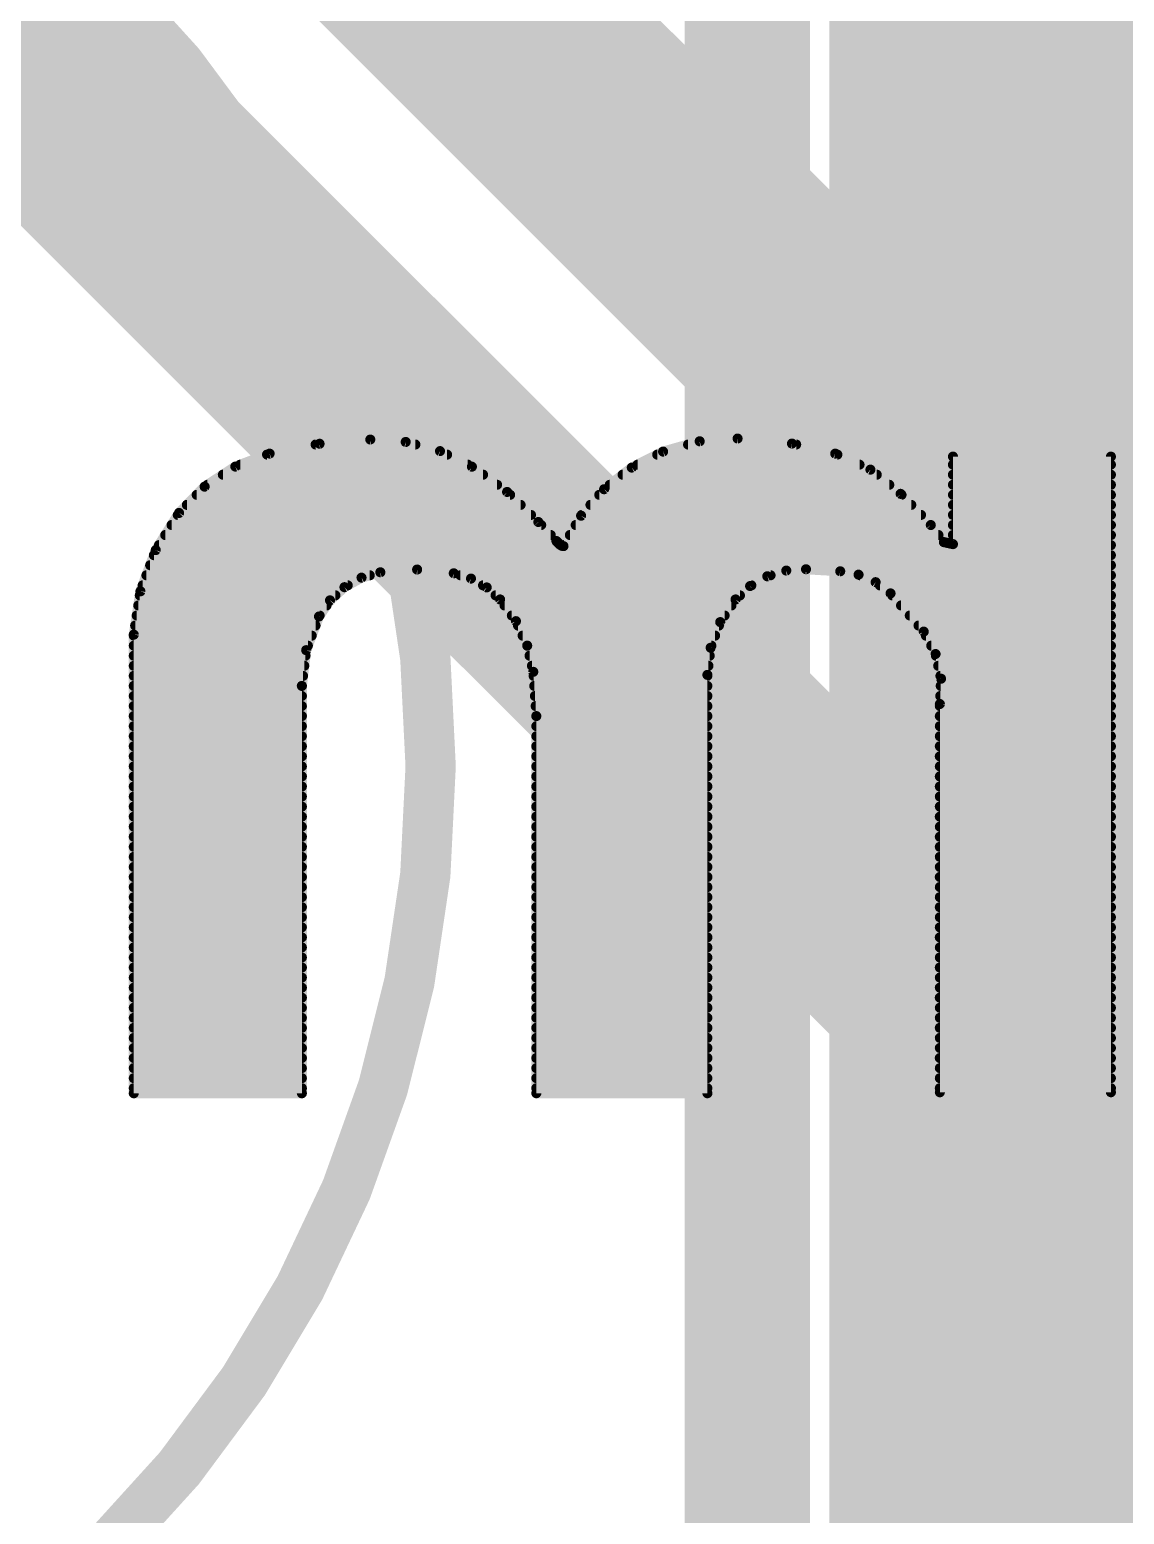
# Model space of a CAD drawing. Extents: x -25 to 82, y -12 to 21.
# Drawn here: x 17.022 to 19.785, y 8.271 to 12.021 of the extents above; entities that cross this region are included whole.
import ezdxf

# ---------------------------------------------------------------- set-up
doc = ezdxf.new("R2010")
doc.units = 0
for name, color, linetype in [('16', 132, 'CONTINUOUS'), ('22', 53, 'CONTINUOUS'), ('39', 12, 'CONTINUOUS'), ('51', 53, 'CONTINUOUS')]:
    doc.layers.add(name, color=color, linetype=linetype)

# ---------------------------------------------------------------- blocks, each defined once
blk = doc.blocks.new('RECT')
blk.add_solid([(-0.5, -0.5), (0.5, -0.5), (-0.5, 0.5), (0.5, 0.5)])

msp = doc.modelspace()

# ---------------------------------------------------------------- linework, layer by layer
at = {"layer": '16', "const_width": 0.6096}
for points in [[(15.494, 16.129), (20.066, 11.557)], [(14.986, 15.24), (22.479, 7.747)], [(14.605, 14.351), (21.463, 7.493)], [(20.066, 11.557), (29.083, 11.557)]]:
    msp.add_lwpolyline(points, dxfattribs=at)
at = {"layer": '16', "const_width": 0.3048}
msp.add_lwpolyline([(20.066, 11.7094, 1), (20.066, 11.4046)], format="xyb", dxfattribs=at)
at = {"layer": '22', "const_width": 0.0254}
for points in [[(17.7536, 10.9748), (17.6276, 10.9499)], [(17.8816, 10.9855), (17.7536, 10.9748)], [(17.971, 10.9794), (17.8816, 10.9855)], [(18.0576, 10.9562), (17.971, 10.9794)], [(18.713, 10.9811), (18.6207, 10.955)], [(18.8087, 10.988), (18.713, 10.9811)], [(18.9459, 10.9753), (18.8087, 10.988)], [(19.0551, 10.9499), (18.9459, 10.9753)], [(17.6276, 10.9499), (17.541, 10.9172)], [(17.621, 10.9474), (18.0756, 10.9474)], [(17.7436, 10.9728), (17.9955, 10.9728)], [(18.1381, 10.9169), (18.0576, 10.9562)], [(18.6207, 10.955), (18.5417, 10.9147)], [(18.6058, 10.9474), (19.0606, 10.9474)], [(18.6838, 10.9728), (18.9566, 10.9728)], [(19.144, 10.9095), (19.0551, 10.9499)], [(19.751, 10.9423), (19.3523, 10.9423)], [(19.3523, 10.9423), (19.3523, 10.7213)], [(19.751, 9.337), (19.751, 10.9423)], [(17.541, 10.9172), (17.4635, 10.8665)], [(17.5536, 10.922), (18.1277, 10.922)], [(18.227, 10.8531), (18.1381, 10.9169)], [(18.5417, 10.9147), (18.4718, 10.86)], [(18.5561, 10.922), (19.1165, 10.922)], [(19.2202, 10.8483), (19.144, 10.9095)], [(19.3523, 10.922), (19.751, 10.922)], [(17.4635, 10.8665), (17.399, 10.8001)], [(17.4707, 10.8712), (18.2018, 10.8712)], [(17.5095, 10.8966), (18.1664, 10.8966)], [(18.4861, 10.8712), (19.1917, 10.8712)], [(18.5186, 10.8966), (19.1601, 10.8966)], [(19.3523, 10.8966), (19.751, 10.8966)], [(19.3523, 10.8712), (19.751, 10.8712)], [(17.4434, 10.8458), (18.2346, 10.8458)], [(18.3058, 10.7772), (18.227, 10.8531)], [(18.4718, 10.86), (18.4137, 10.7931)], [(18.4595, 10.8458), (19.2226, 10.8458)], [(19.2964, 10.7696), (19.2202, 10.8483)], [(19.3523, 10.8458), (19.751, 10.8458)], [(17.399, 10.8001), (17.3402, 10.7062)], [(17.3958, 10.795), (18.2873, 10.795)], [(17.4187, 10.8204), (18.261, 10.8204)], [(18.4137, 10.7931), (18.3693, 10.7163)], [(18.4153, 10.795), (19.2718, 10.795)], [(18.4374, 10.8204), (19.2472, 10.8204)], [(19.3523, 10.8204), (19.751, 10.8204)], [(19.3523, 10.795), (19.751, 10.795)], [(17.3799, 10.7696), (18.313, 10.7696)], [(18.3515, 10.729), (18.3058, 10.7772)], [(18.4001, 10.7696), (19.2964, 10.7696)], [(19.3294, 10.7264), (19.2964, 10.7696)], [(19.3523, 10.7696), (19.751, 10.7696)], [(17.3481, 10.7188), (18.3622, 10.7188)], [(17.364, 10.7442), (18.3371, 10.7442)], [(18.3606, 10.7199), (18.3515, 10.729)], [(18.3646, 10.7172), (18.3606, 10.7199)], [(18.3693, 10.7163), (18.3646, 10.7172)], [(18.3707, 10.7188), (19.751, 10.7188)], [(18.3854, 10.7442), (19.3158, 10.7442)], [(19.3523, 10.7213), (19.3294, 10.7264)], [(19.3523, 10.7442), (19.751, 10.7442)], [(17.3402, 10.7062), (17.3015, 10.6023)], [(17.3354, 10.6934), (19.751, 10.6934)], [(17.3165, 10.6426), (17.8804, 10.6426)], [(17.326, 10.668), (19.751, 10.668)], [(17.8164, 10.6126), (17.8595, 10.6367)], [(17.8595, 10.6367), (17.907, 10.6502)], [(17.907, 10.6502), (17.9998, 10.6572)], [(17.9998, 10.6572), (18.0924, 10.6477)], [(18.0924, 10.6477), (18.1359, 10.6344)], [(18.109, 10.6426), (18.892, 10.6426)], [(18.8404, 10.6154), (18.8837, 10.6401)], [(18.8837, 10.6401), (18.9316, 10.6545)], [(18.9316, 10.6545), (18.9814, 10.6578)], [(18.9814, 10.6578), (19.0678, 10.6528)], [(19.0678, 10.6528), (19.1141, 10.6441)], [(19.1141, 10.6441), (19.1572, 10.6252)], [(19.1176, 10.6426), (19.751, 10.6426)], [(17.3015, 10.6023), (17.2847, 10.4927)], [(17.3071, 10.6172), (17.8247, 10.6172)], [(17.7799, 10.5793), (17.8164, 10.6126)], [(18.1359, 10.6344), (18.1755, 10.612)], [(18.1662, 10.6172), (18.8435, 10.6172)], [(18.1755, 10.612), (18.2093, 10.5816)], [(18.8036, 10.5816), (18.8404, 10.6154)], [(19.1572, 10.6252), (19.1948, 10.5969)], [(19.1678, 10.6172), (19.751, 10.6172)], [(17.296, 10.5664), (17.7712, 10.5664)], [(17.2999, 10.5918), (17.7936, 10.5918)], [(17.7521, 10.5385), (17.7799, 10.5793)], [(18.1979, 10.5918), (18.8147, 10.5918)], [(18.2093, 10.5816), (18.2494, 10.5267)], [(18.2204, 10.5664), (18.7933, 10.5664)], [(18.7649, 10.5244), (18.8036, 10.5816)], [(19.1948, 10.5969), (19.2786, 10.5004)], [(19.1992, 10.5918), (19.751, 10.5918)], [(19.2213, 10.5664), (19.751, 10.5664)], [(17.2921, 10.541), (17.7538, 10.541)], [(17.7199, 10.4535), (17.7521, 10.5385)], [(18.2389, 10.541), (18.7761, 10.541)], [(18.2494, 10.5267), (18.2777, 10.465)], [(18.7407, 10.4597), (18.7649, 10.5244)], [(19.2433, 10.541), (19.751, 10.541)], [(17.2847, 10.4927), (17.2847, 9.3345)], [(17.2847, 10.4902), (17.7338, 10.4902)], [(17.2882, 10.5156), (17.7434, 10.5156)], [(18.2545, 10.5156), (18.7616, 10.5156)], [(18.2661, 10.4902), (18.7521, 10.4902)], [(19.2654, 10.5156), (19.751, 10.5156)], [(19.2786, 10.5004), (19.3084, 10.4438)], [(19.284, 10.4902), (19.751, 10.4902)], [(17.2847, 10.4648), (17.7241, 10.4648)], [(17.7089, 10.3632), (17.7199, 10.4535)], [(18.2777, 10.465), (18.2931, 10.3988)], [(18.2777, 10.4648), (18.7426, 10.4648)], [(18.7325, 10.3911), (18.7407, 10.4597)], [(19.2974, 10.4648), (19.751, 10.4648)], [(17.2847, 10.4394), (17.7181, 10.4394)], [(17.2847, 10.414), (17.7151, 10.414)], [(18.2836, 10.4394), (18.7383, 10.4394)], [(18.2896, 10.414), (18.7352, 10.414)], [(19.3084, 10.4438), (19.3223, 10.3814)], [(19.3094, 10.4394), (19.751, 10.4394)], [(19.315, 10.414), (19.751, 10.414)], [(17.2847, 10.3886), (17.712, 10.3886)], [(18.2931, 10.3988), (18.3007, 10.287)], [(18.2938, 10.3886), (18.7325, 10.3886)], [(18.7325, 9.3345), (18.7325, 10.3911)], [(19.3223, 10.3814), (19.3192, 10.3175)], [(19.3207, 10.3886), (19.751, 10.3886)], [(17.2847, 10.3632), (17.7089, 10.3632)], [(17.2847, 10.3378), (17.7089, 10.3378)], [(17.7089, 9.3345), (17.7089, 10.3632)], [(18.2955, 10.3632), (18.7325, 10.3632)], [(18.2972, 10.3378), (18.7325, 10.3378)], [(19.3202, 10.3378), (19.751, 10.3378)], [(19.3214, 10.3632), (19.751, 10.3632)], [(17.2847, 10.3124), (17.7089, 10.3124)], [(18.299, 10.3124), (18.7325, 10.3124)], [(19.3192, 10.3175), (19.3192, 9.337)], [(19.3192, 10.3124), (19.751, 10.3124)], [(17.2847, 10.287), (17.7089, 10.287)], [(17.2847, 10.2616), (17.7089, 10.2616)], [(18.3007, 10.287), (18.3007, 9.3345)], [(18.3007, 10.287), (18.7325, 10.287)], [(18.3007, 10.2616), (18.7325, 10.2616)], [(19.3192, 10.287), (19.751, 10.287)], [(19.3192, 10.2616), (19.751, 10.2616)], [(17.2847, 10.2362), (17.7089, 10.2362)], [(18.3007, 10.2362), (18.7325, 10.2362)], [(19.3192, 10.2362), (19.751, 10.2362)], [(17.2847, 10.2108), (17.7089, 10.2108)], [(18.3007, 10.2108), (18.7325, 10.2108)], [(19.3192, 10.2108), (19.751, 10.2108)], [(17.2847, 10.1854), (17.7089, 10.1854)], [(17.2847, 10.16), (17.7089, 10.16)], [(18.3007, 10.1854), (18.7325, 10.1854)], [(18.3007, 10.16), (18.7325, 10.16)], [(19.3192, 10.1854), (19.751, 10.1854)], [(19.3192, 10.16), (19.751, 10.16)], [(17.2847, 10.1346), (17.7089, 10.1346)], [(18.3007, 10.1346), (18.7325, 10.1346)], [(19.3192, 10.1346), (19.751, 10.1346)], [(17.2847, 10.1092), (17.7089, 10.1092)], [(17.2847, 10.0838), (17.7089, 10.0838)], [(18.3007, 10.1092), (18.7325, 10.1092)], [(18.3007, 10.0838), (18.7325, 10.0838)], [(19.3192, 10.1092), (19.751, 10.1092)], [(19.3192, 10.0838), (19.751, 10.0838)], [(17.2847, 10.0584), (17.7089, 10.0584)], [(18.3007, 10.0584), (18.7325, 10.0584)], [(19.3192, 10.0584), (19.751, 10.0584)], [(17.2847, 10.033), (17.7089, 10.033)], [(17.2847, 10.0076), (17.7089, 10.0076)], [(18.3007, 10.033), (18.7325, 10.033)], [(18.3007, 10.0076), (18.7325, 10.0076)], [(19.3192, 10.033), (19.751, 10.033)], [(19.3192, 10.0076), (19.751, 10.0076)], [(17.2847, 9.9822), (17.7089, 9.9822)], [(18.3007, 9.9822), (18.7325, 9.9822)], [(19.3192, 9.9822), (19.751, 9.9822)], [(17.2847, 9.9568), (17.7089, 9.9568)], [(17.2847, 9.9314), (17.7089, 9.9314)], [(18.3007, 9.9568), (18.7325, 9.9568)], [(18.3007, 9.9314), (18.7325, 9.9314)], [(19.3192, 9.9568), (19.751, 9.9568)], [(19.3192, 9.9314), (19.751, 9.9314)], [(17.2847, 9.906), (17.7089, 9.906)], [(18.3007, 9.906), (18.7325, 9.906)], [(19.3192, 9.906), (19.751, 9.906)], [(17.2847, 9.8806), (17.7089, 9.8806)], [(17.2847, 9.8552), (17.7089, 9.8552)], [(18.3007, 9.8806), (18.7325, 9.8806)], [(18.3007, 9.8552), (18.7325, 9.8552)], [(19.3192, 9.8806), (19.751, 9.8806)], [(19.3192, 9.8552), (19.751, 9.8552)], [(17.2847, 9.8298), (17.7089, 9.8298)], [(18.3007, 9.8298), (18.7325, 9.8298)], [(19.3192, 9.8298), (19.751, 9.8298)], [(17.2847, 9.8044), (17.7089, 9.8044)], [(17.2847, 9.779), (17.7089, 9.779)], [(18.3007, 9.8044), (18.7325, 9.8044)], [(18.3007, 9.779), (18.7325, 9.779)], [(19.3192, 9.8044), (19.751, 9.8044)], [(19.3192, 9.779), (19.751, 9.779)], [(17.2847, 9.7536), (17.7089, 9.7536)], [(18.3007, 9.7536), (18.7325, 9.7536)], [(19.3192, 9.7536), (19.751, 9.7536)], [(17.2847, 9.7282), (17.7089, 9.7282)], [(17.2847, 9.7028), (17.7089, 9.7028)], [(18.3007, 9.7282), (18.7325, 9.7282)], [(18.3007, 9.7028), (18.7325, 9.7028)], [(19.3192, 9.7282), (19.751, 9.7282)], [(19.3192, 9.7028), (19.751, 9.7028)], [(17.2847, 9.6774), (17.7089, 9.6774)], [(18.3007, 9.6774), (18.7325, 9.6774)], [(19.3192, 9.6774), (19.751, 9.6774)], [(17.2847, 9.652), (17.7089, 9.652)], [(17.2847, 9.6266), (17.7089, 9.6266)], [(18.3007, 9.652), (18.7325, 9.652)], [(18.3007, 9.6266), (18.7325, 9.6266)], [(19.3192, 9.652), (19.751, 9.652)], [(19.3192, 9.6266), (19.751, 9.6266)], [(17.2847, 9.6012), (17.7089, 9.6012)], [(18.3007, 9.6012), (18.7325, 9.6012)], [(19.3192, 9.6012), (19.751, 9.6012)], [(17.2847, 9.5758), (17.7089, 9.5758)], [(17.2847, 9.5504), (17.7089, 9.5504)], [(18.3007, 9.5758), (18.7325, 9.5758)], [(18.3007, 9.5504), (18.7325, 9.5504)], [(19.3192, 9.5758), (19.751, 9.5758)], [(19.3192, 9.5504), (19.751, 9.5504)], [(17.2847, 9.525), (17.7089, 9.525)], [(18.3007, 9.525), (18.7325, 9.525)], [(19.3192, 9.525), (19.751, 9.525)], [(17.2847, 9.4996), (17.7089, 9.4996)], [(17.2847, 9.4742), (17.7089, 9.4742)], [(18.3007, 9.4996), (18.7325, 9.4996)], [(18.3007, 9.4742), (18.7325, 9.4742)], [(19.3192, 9.4996), (19.751, 9.4996)], [(19.3192, 9.4742), (19.751, 9.4742)], [(17.2847, 9.4488), (17.7089, 9.4488)], [(18.3007, 9.4488), (18.7325, 9.4488)], [(19.3192, 9.4488), (19.751, 9.4488)], [(17.2847, 9.4234), (17.7089, 9.4234)], [(18.3007, 9.4234), (18.7325, 9.4234)], [(19.3192, 9.4234), (19.751, 9.4234)], [(17.2847, 9.398), (17.7089, 9.398)], [(17.2847, 9.3726), (17.7089, 9.3726)], [(18.3007, 9.398), (18.7325, 9.398)], [(18.3007, 9.3726), (18.7325, 9.3726)], [(19.3192, 9.398), (19.751, 9.398)], [(19.3192, 9.3726), (19.751, 9.3726)], [(17.2847, 9.3472), (17.7089, 9.3472)], [(17.2847, 9.3345), (17.7089, 9.3345)], [(18.3007, 9.3472), (18.7325, 9.3472)], [(18.3007, 9.3345), (18.7325, 9.3345)], [(19.3192, 9.3472), (19.751, 9.3472)], [(19.3192, 9.337), (19.751, 9.337)]]:
    msp.add_lwpolyline(points, dxfattribs=at)
at = {"layer": '22', "const_width": 0.0127}
for points in [[(17.7531, 10.9811, 1), (17.7541, 10.9685)], [(17.7548, 10.9686, 1), (17.7524, 10.981)], [(17.882, 10.9918, 1), (17.8812, 10.9792)], [(17.8821, 10.9792, 1), (17.8811, 10.9918)], [(17.9726, 10.9855, 1), (17.9694, 10.9732)], [(17.9706, 10.973, 1), (17.9714, 10.9857)], [(18.7126, 10.9874, 1), (18.7135, 10.9747)], [(18.7147, 10.9749, 1), (18.7113, 10.9872)], [(18.8093, 10.9943, 1), (18.8081, 10.9817)], [(18.8092, 10.9817, 1), (18.8082, 10.9943)], [(18.9473, 10.9815, 1), (18.9445, 10.9691)], [(18.9453, 10.969, 1), (18.9465, 10.9816)], [(17.621, 10.9537, 1), (17.621, 10.9411)], [(17.6264, 10.9561, 1), (17.6288, 10.9437)], [(17.6298, 10.944, 1), (17.6254, 10.9558)], [(17.7436, 10.9792, 1), (17.7436, 10.9665)], [(17.9955, 10.9665, 1), (17.9955, 10.9792)], [(18.0604, 10.9619, 1), (18.0548, 10.9505)], [(18.0559, 10.9501, 1), (18.0592, 10.9623)], [(18.0756, 10.9411, 1), (18.0756, 10.9537)], [(18.6058, 10.9537, 1), (18.6058, 10.9411)], [(18.619, 10.9611, 1), (18.6224, 10.9489)], [(18.6236, 10.9493, 1), (18.6178, 10.9607)], [(18.6838, 10.9792, 1), (18.6838, 10.9665)], [(18.9566, 10.9665, 1), (18.9566, 10.9792)], [(19.0577, 10.9557, 1), (19.0525, 10.9441)], [(19.0537, 10.9437, 1), (19.0565, 10.9561)], [(19.0606, 10.9411, 1), (19.0606, 10.9537)], [(19.3587, 10.9423, 1), (19.3459, 10.9423)], [(19.3523, 10.9487, 1), (19.3523, 10.936)], [(19.7574, 10.9423, 1), (19.7447, 10.9423)], [(19.751, 10.936, 1), (19.751, 10.9487)], [(17.5387, 10.9232, 1), (17.5432, 10.9113)], [(17.5444, 10.9119, 1), (17.5375, 10.9226)], [(17.5536, 10.9284, 1), (17.5536, 10.9157)], [(18.1277, 10.9157, 1), (18.1277, 10.9284)], [(18.1418, 10.9221, 1), (18.1344, 10.9117)], [(18.1353, 10.9112, 1), (18.1409, 10.9226)], [(18.5388, 10.9203, 1), (18.5446, 10.909)], [(18.5456, 10.9097, 1), (18.5378, 10.9197)], [(18.5561, 10.9284, 1), (18.5561, 10.9157)], [(19.1165, 10.9157, 1), (19.1165, 10.9284)], [(19.148, 10.9144, 1), (19.1401, 10.9045)], [(19.1414, 10.9037, 1), (19.1467, 10.9152)], [(19.3523, 10.9284, 1), (19.3523, 10.9157)], [(19.751, 10.9157, 1), (19.751, 10.9284)], [(17.46, 10.8718, 1), (17.467, 10.8612)], [(17.4681, 10.8621, 1), (17.459, 10.8709)], [(17.4707, 10.8775, 1), (17.4707, 10.8649)], [(17.5095, 10.903, 1), (17.5095, 10.8903)], [(18.1664, 10.8903, 1), (18.1664, 10.903)], [(18.2018, 10.8649, 1), (18.2018, 10.8775)], [(18.4861, 10.8775, 1), (18.4861, 10.8649)], [(18.5186, 10.903, 1), (18.5186, 10.8903)], [(19.1601, 10.8903, 1), (19.1601, 10.903)], [(19.1917, 10.8649, 1), (19.1917, 10.8775)], [(19.3523, 10.903, 1), (19.3523, 10.8903)], [(19.3523, 10.8775, 1), (19.3523, 10.8649)], [(19.751, 10.8903, 1), (19.751, 10.903)], [(19.751, 10.8649, 1), (19.751, 10.8775)], [(17.4434, 10.8521, 1), (17.4434, 10.8395)], [(18.2314, 10.8577, 1), (18.2226, 10.8485)], [(18.2233, 10.8479, 1), (18.2307, 10.8583)], [(18.2346, 10.8395, 1), (18.2346, 10.8521)], [(18.4595, 10.8521, 1), (18.4595, 10.8395)], [(18.4679, 10.865, 1), (18.4758, 10.855)], [(18.4766, 10.8559, 1), (18.4671, 10.8642)], [(19.2248, 10.8527, 1), (19.2156, 10.8439)], [(19.2162, 10.8433, 1), (19.2242, 10.8533)], [(19.2226, 10.8395, 1), (19.2226, 10.8521)], [(19.3523, 10.8521, 1), (19.3523, 10.8395)], [(19.751, 10.8395, 1), (19.751, 10.8521)], [(17.3958, 10.8013, 1), (17.3958, 10.7887)], [(17.3944, 10.8045, 1), (17.4036, 10.7957)], [(17.4044, 10.7967, 1), (17.3936, 10.8035)], [(17.4187, 10.8268, 1), (17.4187, 10.8141)], [(18.261, 10.8141, 1), (18.261, 10.8268)], [(18.2873, 10.7887, 1), (18.2873, 10.8013)], [(18.4089, 10.7973, 1), (18.4185, 10.7889)], [(18.4192, 10.7899, 1), (18.4082, 10.7963)], [(18.4153, 10.8013, 1), (18.4153, 10.7887)], [(18.4374, 10.8268, 1), (18.4374, 10.8141)], [(19.2472, 10.8141, 1), (19.2472, 10.8268)], [(19.2718, 10.7887, 1), (19.2718, 10.8013)], [(19.3523, 10.8268, 1), (19.3523, 10.8141)], [(19.3523, 10.8013, 1), (19.3523, 10.7887)], [(19.751, 10.8141, 1), (19.751, 10.8268)], [(19.751, 10.7887, 1), (19.751, 10.8013)], [(17.3799, 10.7759, 1), (17.3799, 10.7633)], [(18.3104, 10.7816, 1), (18.3012, 10.7728)], [(18.3014, 10.7726, 1), (18.3102, 10.7818)], [(18.313, 10.7633, 1), (18.313, 10.7759)], [(18.4001, 10.7759, 1), (18.4001, 10.7633)], [(19.3014, 10.7735, 1), (19.2914, 10.7657)], [(19.2918, 10.7652, 1), (19.301, 10.774)], [(19.2964, 10.7633, 1), (19.2964, 10.7759)], [(19.3523, 10.7759, 1), (19.3523, 10.7633)], [(19.751, 10.7633, 1), (19.751, 10.7759)], [(17.3481, 10.7251, 1), (17.3481, 10.7125)], [(17.364, 10.7506, 1), (17.364, 10.7379)], [(18.3371, 10.7379, 1), (18.3371, 10.7506)], [(18.356, 10.7335, 1), (18.347, 10.7245)], [(18.3469, 10.7246, 1), (18.3561, 10.7334)], [(18.3641, 10.7252, 1), (18.3571, 10.7146)], [(18.3561, 10.7154, 1), (18.3651, 10.7244)], [(18.3658, 10.7235, 1), (18.3634, 10.711)], [(18.361, 10.712, 1), (18.3681, 10.7225)], [(18.3622, 10.7125, 1), (18.3622, 10.7251)], [(18.3638, 10.7195, 1), (18.3748, 10.7131)], [(18.3707, 10.7251, 1), (18.3707, 10.7125)], [(18.3681, 10.7101, 1), (18.3705, 10.7225)], [(18.3854, 10.7506, 1), (18.3854, 10.7379)], [(19.3158, 10.7379, 1), (19.3158, 10.7506)], [(19.3308, 10.7326, 1), (19.328, 10.7202)], [(19.3244, 10.7225, 1), (19.3344, 10.7303)], [(19.3459, 10.7213, 1), (19.3587, 10.7213)], [(19.3523, 10.7506, 1), (19.3523, 10.7379)], [(19.3509, 10.7151, 1), (19.3537, 10.7275)], [(19.751, 10.7379, 1), (19.751, 10.7506)], [(19.751, 10.7125, 1), (19.751, 10.7251)], [(17.3354, 10.6997, 1), (17.3354, 10.6871)], [(17.3348, 10.7095, 1), (17.3455, 10.7028)], [(17.3461, 10.7039, 1), (17.3342, 10.7084)], [(19.751, 10.6871, 1), (19.751, 10.6997)], [(17.3165, 10.6489, 1), (17.3165, 10.6363)], [(17.326, 10.6744, 1), (17.326, 10.6617)], [(17.8578, 10.6428, 1), (17.8613, 10.6305)], [(17.8626, 10.6311, 1), (17.8564, 10.6422)], [(17.8804, 10.6363, 1), (17.8804, 10.6489)], [(17.9065, 10.6565, 1), (17.9075, 10.6439)], [(17.9087, 10.6441, 1), (17.9053, 10.6563)], [(18.0005, 10.6635, 1), (17.9992, 10.6508)], [(18.0003, 10.6508, 1), (17.9993, 10.6635)], [(18.0943, 10.6538, 1), (18.0905, 10.6416)], [(18.0918, 10.6414, 1), (18.093, 10.654)], [(18.109, 10.6489, 1), (18.109, 10.6363)], [(18.8819, 10.6462, 1), (18.8856, 10.634)], [(18.8869, 10.6346, 1), (18.8806, 10.6456)], [(18.892, 10.6363, 1), (18.892, 10.6489)], [(18.9312, 10.6608, 1), (18.932, 10.6482)], [(18.9334, 10.6484, 1), (18.9297, 10.6606)], [(18.9818, 10.6641, 1), (18.981, 10.6515)], [(18.9818, 10.6515, 1), (18.981, 10.6641)], [(19.069, 10.659, 1), (19.0666, 10.6466)], [(19.0674, 10.6465, 1), (19.0682, 10.6591)], [(19.1166, 10.65, 1), (19.1115, 10.6383)], [(19.1176, 10.6489, 1), (19.1176, 10.6363)], [(19.1129, 10.6379, 1), (19.1152, 10.6504)], [(19.751, 10.6617, 1), (19.751, 10.6744)], [(19.751, 10.6363, 1), (19.751, 10.6489)], [(17.3078, 10.6013, 1), (17.2953, 10.6032)], [(17.3071, 10.6235, 1), (17.3071, 10.6109)], [(17.8133, 10.6181, 1), (17.8195, 10.607)], [(17.8207, 10.6079, 1), (17.8121, 10.6173)], [(17.8247, 10.6109, 1), (17.8247, 10.6235)], [(18.139, 10.6399, 1), (18.1328, 10.6288)], [(18.134, 10.6283, 1), (18.1377, 10.6404)], [(18.1662, 10.6235, 1), (18.1662, 10.6109)], [(18.1797, 10.6167, 1), (18.1712, 10.6073)], [(18.1723, 10.6065, 1), (18.1786, 10.6175)], [(18.8372, 10.6209, 1), (18.8435, 10.6099)], [(18.8447, 10.6107, 1), (18.8361, 10.6201)], [(18.8435, 10.6109, 1), (18.8435, 10.6235)], [(19.161, 10.6303, 1), (19.1533, 10.6201)], [(19.1546, 10.6194, 1), (19.1597, 10.631)], [(19.1678, 10.6235, 1), (19.1678, 10.6109)], [(19.751, 10.6109, 1), (19.751, 10.6235)], [(17.296, 10.5727, 1), (17.296, 10.5601)], [(17.2999, 10.5982, 1), (17.2999, 10.5855)], [(17.2956, 10.6045, 1), (17.3075, 10.6)], [(17.7712, 10.5601, 1), (17.7712, 10.5727)], [(17.7757, 10.584, 1), (17.7842, 10.5746)], [(17.7852, 10.5757, 1), (17.7747, 10.5829)], [(17.7936, 10.5855, 1), (17.7936, 10.5982)], [(18.1979, 10.5982, 1), (18.1979, 10.5855)], [(18.2144, 10.5853, 1), (18.2042, 10.5779)], [(18.2051, 10.5769, 1), (18.2135, 10.5863)], [(18.2204, 10.5727, 1), (18.2204, 10.5601)], [(18.7933, 10.5601, 1), (18.7933, 10.5727)], [(18.7993, 10.5863, 1), (18.8079, 10.5769)], [(18.8089, 10.578, 1), (18.7983, 10.5852)], [(18.8147, 10.5855, 1), (18.8147, 10.5982)], [(19.1996, 10.6011, 1), (19.19, 10.5927)], [(19.191, 10.5918, 1), (19.1986, 10.602)], [(19.1992, 10.5982, 1), (19.1992, 10.5855)], [(19.2213, 10.5727, 1), (19.2213, 10.5601)], [(19.751, 10.5855, 1), (19.751, 10.5982)], [(19.751, 10.5601, 1), (19.751, 10.5727)], [(17.2921, 10.5473, 1), (17.2921, 10.5347)], [(17.7469, 10.5421, 1), (17.7573, 10.5349)], [(17.758, 10.5362, 1), (17.7462, 10.5408)], [(17.7538, 10.5347, 1), (17.7538, 10.5473)], [(18.2389, 10.5473, 1), (18.2389, 10.5347)], [(18.2551, 10.5294, 1), (18.2436, 10.5241)], [(18.2442, 10.523, 1), (18.2545, 10.5305)], [(18.7708, 10.5222, 1), (18.7589, 10.5266)], [(18.7761, 10.5347, 1), (18.7761, 10.5473)], [(19.2433, 10.5473, 1), (19.2433, 10.5347)], [(19.751, 10.5347, 1), (19.751, 10.5473)], [(17.2911, 10.4927, 1), (17.2783, 10.4927)], [(17.2784, 10.4937, 1), (17.291, 10.4917)], [(17.2847, 10.4965, 1), (17.2847, 10.4839)], [(17.2882, 10.522, 1), (17.2882, 10.5093)], [(17.7338, 10.4839, 1), (17.7338, 10.4965)], [(17.7434, 10.5093, 1), (17.7434, 10.522)], [(18.2545, 10.522, 1), (18.2545, 10.5093)], [(18.2661, 10.4965, 1), (18.2661, 10.4839)], [(18.7521, 10.4839, 1), (18.7521, 10.4965)], [(18.7596, 10.528, 1), (18.7701, 10.5208)], [(18.7616, 10.5093, 1), (18.7616, 10.522)], [(19.2654, 10.522, 1), (19.2654, 10.5093)], [(19.2842, 10.5034, 1), (19.273, 10.4974)], [(19.2738, 10.4962, 1), (19.2834, 10.5046)], [(19.284, 10.4965, 1), (19.284, 10.4839)], [(19.751, 10.5093, 1), (19.751, 10.522)], [(19.751, 10.4839, 1), (19.751, 10.4965)], [(17.2847, 10.4711, 1), (17.2847, 10.4585)], [(17.7262, 10.4527, 1), (17.7135, 10.4542)], [(17.7139, 10.4557, 1), (17.7258, 10.4512)], [(17.7241, 10.4585, 1), (17.7241, 10.4711)], [(18.2839, 10.4664, 1), (18.2715, 10.4635)], [(18.2777, 10.4711, 1), (18.2777, 10.4585)], [(18.2719, 10.4623, 1), (18.2834, 10.4676)], [(18.747, 10.4589, 1), (18.7344, 10.4604)], [(18.7348, 10.4619, 1), (18.7467, 10.4575)], [(18.7426, 10.4585, 1), (18.7426, 10.4711)], [(19.2974, 10.4711, 1), (19.2974, 10.4585)], [(19.751, 10.4585, 1), (19.751, 10.4711)], [(17.2847, 10.4458, 1), (17.2847, 10.4331)], [(17.2847, 10.4203, 1), (17.2847, 10.4077)], [(17.7151, 10.4077, 1), (17.7151, 10.4203)], [(17.7181, 10.4331, 1), (17.7181, 10.4458)], [(18.2836, 10.4458, 1), (18.2836, 10.4331)], [(18.2896, 10.4203, 1), (18.2896, 10.4077)], [(18.7352, 10.4077, 1), (18.7352, 10.4203)], [(18.7383, 10.4331, 1), (18.7383, 10.4458)], [(19.3146, 10.4452, 1), (19.3022, 10.4424)], [(19.3028, 10.4409, 1), (19.314, 10.4468)], [(19.3094, 10.4458, 1), (19.3094, 10.4331)], [(19.315, 10.4203, 1), (19.315, 10.4077)], [(19.751, 10.4331, 1), (19.751, 10.4458)], [(19.751, 10.4077, 1), (19.751, 10.4203)], [(17.2847, 10.3949, 1), (17.2847, 10.3823)], [(17.712, 10.3823, 1), (17.712, 10.3949)], [(18.2994, 10.3992, 1), (18.2868, 10.3984)], [(18.2869, 10.3974, 1), (18.2993, 10.4002)], [(18.2938, 10.3949, 1), (18.2938, 10.3823)], [(18.7389, 10.3911, 1), (18.7262, 10.3911)], [(18.7262, 10.3919, 1), (18.7388, 10.3903)], [(18.7325, 10.3823, 1), (18.7325, 10.3949)], [(19.3207, 10.3949, 1), (19.3207, 10.3823)], [(19.3286, 10.3811, 1), (19.3159, 10.3817)], [(19.3161, 10.38, 1), (19.3285, 10.3828)], [(19.751, 10.3823, 1), (19.751, 10.3949)], [(17.2847, 10.3696, 1), (17.2847, 10.3569)], [(17.2847, 10.3441, 1), (17.2847, 10.3315)], [(17.7153, 10.3632, 1), (17.7025, 10.3632)], [(17.7026, 10.364, 1), (17.7152, 10.3624)], [(17.7089, 10.3569, 1), (17.7089, 10.3696)], [(17.7089, 10.3315, 1), (17.7089, 10.3441)], [(18.2955, 10.3696, 1), (18.2955, 10.3569)], [(18.2972, 10.3441, 1), (18.2972, 10.3315)], [(18.7325, 10.3569, 1), (18.7325, 10.3696)], [(18.7325, 10.3315, 1), (18.7325, 10.3441)], [(19.3202, 10.3441, 1), (19.3202, 10.3315)], [(19.3214, 10.3696, 1), (19.3214, 10.3569)], [(19.751, 10.3569, 1), (19.751, 10.3696)], [(19.751, 10.3315, 1), (19.751, 10.3441)], [(17.2847, 10.3187, 1), (17.2847, 10.3061)], [(17.7089, 10.3061, 1), (17.7089, 10.3187)], [(18.299, 10.3187, 1), (18.299, 10.3061)], [(18.7325, 10.3061, 1), (18.7325, 10.3187)], [(19.3256, 10.3175, 1), (19.3129, 10.3175)], [(19.3192, 10.3187, 1), (19.3192, 10.3061)], [(19.3129, 10.3178, 1), (19.3255, 10.3172)], [(19.751, 10.3061, 1), (19.751, 10.3187)], [(17.2847, 10.2934, 1), (17.2847, 10.2807)], [(17.2847, 10.2679, 1), (17.2847, 10.2553)], [(17.7089, 10.2807, 1), (17.7089, 10.2934)], [(17.7089, 10.2553, 1), (17.7089, 10.2679)], [(18.3007, 10.2934, 1), (18.3007, 10.2807)], [(18.2944, 10.2866, 1), (18.307, 10.2874)], [(18.3007, 10.2679, 1), (18.3007, 10.2553)], [(18.3071, 10.287, 1), (18.2944, 10.287)], [(18.7325, 10.2807, 1), (18.7325, 10.2934)], [(18.7325, 10.2553, 1), (18.7325, 10.2679)], [(19.3192, 10.2934, 1), (19.3192, 10.2807)], [(19.3192, 10.2679, 1), (19.3192, 10.2553)], [(19.751, 10.2807, 1), (19.751, 10.2934)], [(19.751, 10.2553, 1), (19.751, 10.2679)], [(17.2847, 10.2425, 1), (17.2847, 10.2299)], [(17.7089, 10.2299, 1), (17.7089, 10.2425)], [(18.3007, 10.2425, 1), (18.3007, 10.2299)], [(18.7325, 10.2299, 1), (18.7325, 10.2425)], [(19.3192, 10.2425, 1), (19.3192, 10.2299)], [(19.751, 10.2299, 1), (19.751, 10.2425)], [(17.2847, 10.2172, 1), (17.2847, 10.2045)], [(17.7089, 10.2045, 1), (17.7089, 10.2172)], [(18.3007, 10.2172, 1), (18.3007, 10.2045)], [(18.7325, 10.2045, 1), (18.7325, 10.2172)], [(19.3192, 10.2172, 1), (19.3192, 10.2045)], [(19.751, 10.2045, 1), (19.751, 10.2172)], [(17.2847, 10.1918, 1), (17.2847, 10.1791)], [(17.2847, 10.1663, 1), (17.2847, 10.1537)], [(17.7089, 10.1791, 1), (17.7089, 10.1918)], [(17.7089, 10.1537, 1), (17.7089, 10.1663)], [(18.3007, 10.1918, 1), (18.3007, 10.1791)], [(18.3007, 10.1663, 1), (18.3007, 10.1537)], [(18.7325, 10.1791, 1), (18.7325, 10.1918)], [(18.7325, 10.1537, 1), (18.7325, 10.1663)], [(19.3192, 10.1918, 1), (19.3192, 10.1791)], [(19.3192, 10.1663, 1), (19.3192, 10.1537)], [(19.751, 10.1791, 1), (19.751, 10.1918)], [(19.751, 10.1537, 1), (19.751, 10.1663)], [(17.2847, 10.141, 1), (17.2847, 10.1283)], [(17.7089, 10.1283, 1), (17.7089, 10.141)], [(18.3007, 10.141, 1), (18.3007, 10.1283)], [(18.7325, 10.1283, 1), (18.7325, 10.141)], [(19.3192, 10.141, 1), (19.3192, 10.1283)], [(19.751, 10.1283, 1), (19.751, 10.141)], [(17.2847, 10.1156, 1), (17.2847, 10.1029)], [(17.2847, 10.0901, 1), (17.2847, 10.0775)], [(17.7089, 10.1029, 1), (17.7089, 10.1156)], [(17.7089, 10.0775, 1), (17.7089, 10.0901)], [(18.3007, 10.1156, 1), (18.3007, 10.1029)], [(18.3007, 10.0901, 1), (18.3007, 10.0775)], [(18.7325, 10.1029, 1), (18.7325, 10.1156)], [(18.7325, 10.0775, 1), (18.7325, 10.0901)], [(19.3192, 10.1156, 1), (19.3192, 10.1029)], [(19.3192, 10.0901, 1), (19.3192, 10.0775)], [(19.751, 10.1029, 1), (19.751, 10.1156)], [(19.751, 10.0775, 1), (19.751, 10.0901)], [(17.2847, 10.0648, 1), (17.2847, 10.0521)], [(17.7089, 10.0521, 1), (17.7089, 10.0648)], [(18.3007, 10.0648, 1), (18.3007, 10.0521)], [(18.7325, 10.0521, 1), (18.7325, 10.0648)], [(19.3192, 10.0648, 1), (19.3192, 10.0521)], [(19.751, 10.0521, 1), (19.751, 10.0648)], [(17.2847, 10.0394, 1), (17.2847, 10.0267)], [(17.2847, 10.0139, 1), (17.2847, 10.0013)], [(17.7089, 10.0267, 1), (17.7089, 10.0394)], [(17.7089, 10.0013, 1), (17.7089, 10.0139)], [(18.3007, 10.0394, 1), (18.3007, 10.0267)], [(18.3007, 10.0139, 1), (18.3007, 10.0013)], [(18.7325, 10.0267, 1), (18.7325, 10.0394)], [(18.7325, 10.0013, 1), (18.7325, 10.0139)], [(19.3192, 10.0394, 1), (19.3192, 10.0267)], [(19.3192, 10.0139, 1), (19.3192, 10.0013)], [(19.751, 10.0267, 1), (19.751, 10.0394)], [(19.751, 10.0013, 1), (19.751, 10.0139)], [(17.2847, 9.9886, 1), (17.2847, 9.9759)], [(17.7089, 9.9759, 1), (17.7089, 9.9886)], [(18.3007, 9.9886, 1), (18.3007, 9.9759)], [(18.7325, 9.9759, 1), (18.7325, 9.9886)], [(19.3192, 9.9886, 1), (19.3192, 9.9759)], [(19.751, 9.9759, 1), (19.751, 9.9886)], [(17.2847, 9.9632, 1), (17.2847, 9.9505)], [(17.2847, 9.9377, 1), (17.2847, 9.9251)], [(17.7089, 9.9505, 1), (17.7089, 9.9632)], [(17.7089, 9.9251, 1), (17.7089, 9.9377)], [(18.3007, 9.9632, 1), (18.3007, 9.9505)], [(18.3007, 9.9377, 1), (18.3007, 9.9251)], [(18.7325, 9.9505, 1), (18.7325, 9.9632)], [(18.7325, 9.9251, 1), (18.7325, 9.9377)], [(19.3192, 9.9632, 1), (19.3192, 9.9505)], [(19.3192, 9.9377, 1), (19.3192, 9.9251)], [(19.751, 9.9505, 1), (19.751, 9.9632)], [(19.751, 9.9251, 1), (19.751, 9.9377)], [(17.2847, 9.9123, 1), (17.2847, 9.8997)], [(17.7089, 9.8997, 1), (17.7089, 9.9123)], [(18.3007, 9.9123, 1), (18.3007, 9.8997)], [(18.7325, 9.8997, 1), (18.7325, 9.9123)], [(19.3192, 9.9123, 1), (19.3192, 9.8997)], [(19.751, 9.8997, 1), (19.751, 9.9123)], [(17.2847, 9.887, 1), (17.2847, 9.8743)], [(17.2847, 9.8615, 1), (17.2847, 9.8489)], [(17.7089, 9.8743, 1), (17.7089, 9.887)], [(17.7089, 9.8489, 1), (17.7089, 9.8615)], [(18.3007, 9.887, 1), (18.3007, 9.8743)], [(18.3007, 9.8615, 1), (18.3007, 9.8489)], [(18.7325, 9.8743, 1), (18.7325, 9.887)], [(18.7325, 9.8489, 1), (18.7325, 9.8615)], [(19.3192, 9.887, 1), (19.3192, 9.8743)], [(19.3192, 9.8615, 1), (19.3192, 9.8489)], [(19.751, 9.8743, 1), (19.751, 9.887)], [(19.751, 9.8489, 1), (19.751, 9.8615)], [(17.2847, 9.8361, 1), (17.2847, 9.8235)], [(17.7089, 9.8235, 1), (17.7089, 9.8361)], [(18.3007, 9.8361, 1), (18.3007, 9.8235)], [(18.7325, 9.8235, 1), (18.7325, 9.8361)], [(19.3192, 9.8361, 1), (19.3192, 9.8235)], [(19.751, 9.8235, 1), (19.751, 9.8361)], [(17.2847, 9.8108, 1), (17.2847, 9.7981)], [(17.2847, 9.7853, 1), (17.2847, 9.7727)], [(17.7089, 9.7981, 1), (17.7089, 9.8108)], [(17.7089, 9.7727, 1), (17.7089, 9.7853)], [(18.3007, 9.8108, 1), (18.3007, 9.7981)], [(18.3007, 9.7853, 1), (18.3007, 9.7727)], [(18.7325, 9.7981, 1), (18.7325, 9.8108)], [(18.7325, 9.7727, 1), (18.7325, 9.7853)], [(19.3192, 9.8108, 1), (19.3192, 9.7981)], [(19.3192, 9.7853, 1), (19.3192, 9.7727)], [(19.751, 9.7981, 1), (19.751, 9.8108)], [(19.751, 9.7727, 1), (19.751, 9.7853)], [(17.2847, 9.7599, 1), (17.2847, 9.7473)], [(17.7089, 9.7473, 1), (17.7089, 9.7599)], [(18.3007, 9.7599, 1), (18.3007, 9.7473)], [(18.7325, 9.7473, 1), (18.7325, 9.7599)], [(19.3192, 9.7599, 1), (19.3192, 9.7473)], [(19.751, 9.7473, 1), (19.751, 9.7599)], [(17.2847, 9.7346, 1), (17.2847, 9.7219)], [(17.2847, 9.7091, 1), (17.2847, 9.6965)], [(17.7089, 9.7219, 1), (17.7089, 9.7346)], [(17.7089, 9.6965, 1), (17.7089, 9.7091)], [(18.3007, 9.7346, 1), (18.3007, 9.7219)], [(18.3007, 9.7091, 1), (18.3007, 9.6965)], [(18.7325, 9.7219, 1), (18.7325, 9.7346)], [(18.7325, 9.6965, 1), (18.7325, 9.7091)], [(19.3192, 9.7346, 1), (19.3192, 9.7219)], [(19.3192, 9.7091, 1), (19.3192, 9.6965)], [(19.751, 9.7219, 1), (19.751, 9.7346)], [(19.751, 9.6965, 1), (19.751, 9.7091)], [(17.2847, 9.6837, 1), (17.2847, 9.6711)], [(17.7089, 9.6711, 1), (17.7089, 9.6837)], [(18.3007, 9.6837, 1), (18.3007, 9.6711)], [(18.7325, 9.6711, 1), (18.7325, 9.6837)], [(19.3192, 9.6837, 1), (19.3192, 9.6711)], [(19.751, 9.6711, 1), (19.751, 9.6837)], [(17.2847, 9.6584, 1), (17.2847, 9.6457)], [(17.2847, 9.6329, 1), (17.2847, 9.6203)], [(17.7089, 9.6457, 1), (17.7089, 9.6584)], [(17.7089, 9.6203, 1), (17.7089, 9.6329)], [(18.3007, 9.6584, 1), (18.3007, 9.6457)], [(18.3007, 9.6329, 1), (18.3007, 9.6203)], [(18.7325, 9.6457, 1), (18.7325, 9.6584)], [(18.7325, 9.6203, 1), (18.7325, 9.6329)], [(19.3192, 9.6584, 1), (19.3192, 9.6457)], [(19.3192, 9.6329, 1), (19.3192, 9.6203)], [(19.751, 9.6457, 1), (19.751, 9.6584)], [(19.751, 9.6203, 1), (19.751, 9.6329)], [(17.2847, 9.6075, 1), (17.2847, 9.5949)], [(17.7089, 9.5949, 1), (17.7089, 9.6075)], [(18.3007, 9.6075, 1), (18.3007, 9.5949)], [(18.7325, 9.5949, 1), (18.7325, 9.6075)], [(19.3192, 9.6075, 1), (19.3192, 9.5949)], [(19.751, 9.5949, 1), (19.751, 9.6075)], [(17.2847, 9.5822, 1), (17.2847, 9.5695)], [(17.2847, 9.5567, 1), (17.2847, 9.5441)], [(17.7089, 9.5695, 1), (17.7089, 9.5822)], [(17.7089, 9.5441, 1), (17.7089, 9.5567)], [(18.3007, 9.5822, 1), (18.3007, 9.5695)], [(18.3007, 9.5567, 1), (18.3007, 9.5441)], [(18.7325, 9.5695, 1), (18.7325, 9.5822)], [(18.7325, 9.5441, 1), (18.7325, 9.5567)], [(19.3192, 9.5822, 1), (19.3192, 9.5695)], [(19.3192, 9.5567, 1), (19.3192, 9.5441)], [(19.751, 9.5695, 1), (19.751, 9.5822)], [(19.751, 9.5441, 1), (19.751, 9.5567)], [(17.2847, 9.5313, 1), (17.2847, 9.5187)], [(17.7089, 9.5187, 1), (17.7089, 9.5313)], [(18.3007, 9.5313, 1), (18.3007, 9.5187)], [(18.7325, 9.5187, 1), (18.7325, 9.5313)], [(19.3192, 9.5313, 1), (19.3192, 9.5187)], [(19.751, 9.5187, 1), (19.751, 9.5313)], [(17.2847, 9.506, 1), (17.2847, 9.4933)], [(17.2847, 9.4805, 1), (17.2847, 9.4679)], [(17.7089, 9.4933, 1), (17.7089, 9.506)], [(17.7089, 9.4679, 1), (17.7089, 9.4805)], [(18.3007, 9.506, 1), (18.3007, 9.4933)], [(18.3007, 9.4805, 1), (18.3007, 9.4679)], [(18.7325, 9.4933, 1), (18.7325, 9.506)], [(18.7325, 9.4679, 1), (18.7325, 9.4805)], [(19.3192, 9.506, 1), (19.3192, 9.4933)], [(19.3192, 9.4805, 1), (19.3192, 9.4679)], [(19.751, 9.4933, 1), (19.751, 9.506)], [(19.751, 9.4679, 1), (19.751, 9.4805)], [(17.2847, 9.4551, 1), (17.2847, 9.4425)], [(17.7089, 9.4425, 1), (17.7089, 9.4551)], [(18.3007, 9.4551, 1), (18.3007, 9.4425)], [(18.7325, 9.4425, 1), (18.7325, 9.4551)], [(19.3192, 9.4551, 1), (19.3192, 9.4425)], [(19.751, 9.4425, 1), (19.751, 9.4551)], [(17.2847, 9.4298, 1), (17.2847, 9.4171)], [(17.7089, 9.4171, 1), (17.7089, 9.4298)], [(18.3007, 9.4298, 1), (18.3007, 9.4171)], [(18.7325, 9.4171, 1), (18.7325, 9.4298)], [(19.3192, 9.4298, 1), (19.3192, 9.4171)], [(19.751, 9.4171, 1), (19.751, 9.4298)], [(17.2847, 9.4043, 1), (17.2847, 9.3917)], [(17.2847, 9.3789, 1), (17.2847, 9.3663)], [(17.7089, 9.3917, 1), (17.7089, 9.4043)], [(17.7089, 9.3663, 1), (17.7089, 9.3789)], [(18.3007, 9.4043, 1), (18.3007, 9.3917)], [(18.3007, 9.3789, 1), (18.3007, 9.3663)], [(18.7325, 9.3917, 1), (18.7325, 9.4043)], [(18.7325, 9.3663, 1), (18.7325, 9.3789)], [(19.3192, 9.4043, 1), (19.3192, 9.3917)], [(19.3192, 9.3789, 1), (19.3192, 9.3663)], [(19.751, 9.3917, 1), (19.751, 9.4043)], [(19.751, 9.3663, 1), (19.751, 9.3789)], [(17.2847, 9.3536, 1), (17.2847, 9.3409)], [(17.2783, 9.3345, 1), (17.2911, 9.3345)], [(17.2847, 9.3408, 1), (17.2847, 9.3282)], [(17.7025, 9.3345, 1), (17.7153, 9.3345)], [(17.7089, 9.3409, 1), (17.7089, 9.3536)], [(17.7089, 9.3282, 1), (17.7089, 9.3408)], [(18.3007, 9.3536, 1), (18.3007, 9.3409)], [(18.3007, 9.3408, 1), (18.3007, 9.3282)], [(18.2944, 9.3345, 1), (18.3071, 9.3345)], [(18.7262, 9.3345, 1), (18.7389, 9.3345)], [(18.7325, 9.3409, 1), (18.7325, 9.3536)], [(18.7325, 9.3282, 1), (18.7325, 9.3408)], [(19.3192, 9.3536, 1), (19.3192, 9.3409)], [(19.3192, 9.3433, 1), (19.3192, 9.3307)], [(19.3129, 9.337, 1), (19.3256, 9.337)], [(19.7447, 9.337, 1), (19.7574, 9.337)], [(19.751, 9.3409, 1), (19.751, 9.3536)], [(19.751, 9.3307, 1), (19.751, 9.3433)]]:
    msp.add_lwpolyline(points, format="xyb", dxfattribs=at)
at = {"layer": '39', "const_width": 0.1998}
msp.add_lwpolyline([(18.775, 4.26), (18.775, 16.06)], dxfattribs=at)
at = {"layer": '39', "const_width": 0.127}
msp.add_lwpolyline([(15.24, 7.366, 1), (15.24, 12.954, 1), (15.24, 7.366)], format="xyb", dxfattribs=at)
at = {"layer": '51', "const_width": 0.2032}
msp.add_lwpolyline([(18.89, 6.96), (18.89, 13.86)], dxfattribs=at)

# ---------------------------------------------------------------- block references
at = {"layer": '51', "xscale": 1.1, "yscale": 6.8}
msp.add_blockref('RECT', (19.59, 10.36), dxfattribs=at)

doc.saveas('drawing.dxf')
